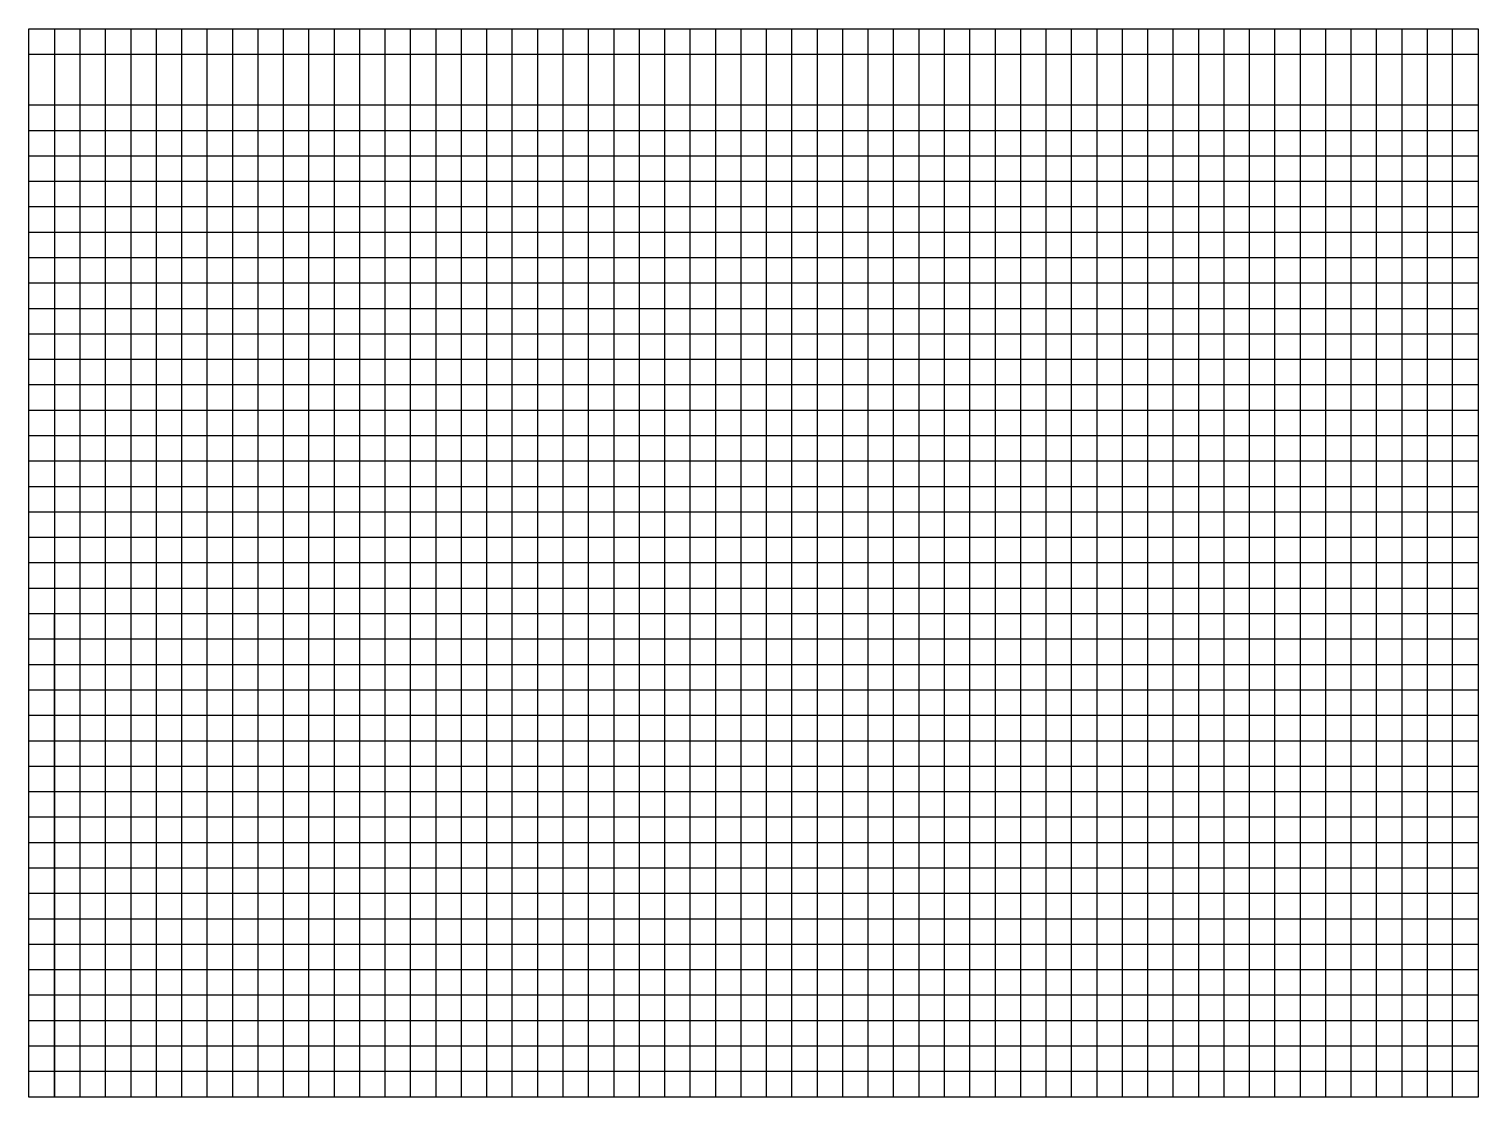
# Model space of a CAD drawing. Extents: x 2.2 to 30.7, y 0.5 to 21.5.
import ezdxf

# ---------------------------------------------------------------- set-up
doc = ezdxf.new("R2010")
doc.units = 0
doc.header["$LTSCALE"] = 0.01
doc.header["$MEASUREMENT"] = 0
doc.layers.get('0').update_dxf_attribs({"lineweight": 20})

msp = doc.modelspace()

# ---------------------------------------------------------------- linework, layer by layer
at = {"color": 0, "linetype": 'ByBlock', "lineweight": -2, "transparency": 16777216}
msp.add_lwpolyline([(30.75, 0.5), (2.25, 0.5), (2.25, 21.5), (30.75, 21.5)], close=True, dxfattribs=at)
for points in [[(2.75, 21.5), (2.75, 0.5)], [(3.25, 21.5), (3.25, 0.5)], [(3.75, 21.5), (3.75, 0.5)], [(4.25, 21.5), (4.25, 0.5)], [(4.75, 21.5), (4.75, 0.5)], [(5.25, 21.5), (5.25, 0.5)], [(5.75, 21.5), (5.75, 0.5)], [(6.25, 21.5), (6.25, 0.5)], [(6.75, 21.5), (6.75, 0.5)], [(7.25, 21.5), (7.25, 0.5)], [(7.75, 21.5), (7.75, 0.5)], [(8.25, 21.5), (8.25, 0.5)], [(8.75, 21.5), (8.75, 0.5)], [(9.25, 21.5), (9.25, 0.5)], [(9.75, 21.5), (9.75, 0.5)], [(10.25, 21.5), (10.25, 0.5)], [(10.75, 21.5), (10.75, 0.5)], [(11.25, 21.5), (11.25, 0.5)], [(11.75, 21.5), (11.75, 0.5)], [(12.25, 21.5), (12.25, 0.5)], [(12.75, 21.5), (12.75, 0.5)], [(13.25, 21.5), (13.25, 0.5)], [(13.75, 21.5), (13.75, 0.5)], [(14.25, 21.5), (14.25, 0.5)], [(14.75, 21.5), (14.75, 0.5)], [(15.25, 21.5), (15.25, 0.5)], [(15.75, 21.5), (15.75, 0.5)], [(16.25, 21.5), (16.25, 0.5)], [(16.75, 21.5), (16.75, 0.5)], [(17.25, 21.5), (17.25, 0.5)], [(17.75, 21.5), (17.75, 0.5)], [(18.25, 21.5), (18.25, 0.5)], [(18.75, 21.5), (18.75, 0.5)], [(19.25, 21.5), (19.25, 0.5)], [(19.75, 21.5), (19.75, 0.5)], [(20.25, 21.5), (20.25, 0.5)], [(20.75, 21.5), (20.75, 0.5)], [(21.25, 21.5), (21.25, 0.5)], [(21.75, 21.5), (21.75, 0.5)], [(22.25, 21.5), (22.25, 0.5)], [(22.75, 21.5), (22.75, 0.5)], [(23.25, 21.5), (23.25, 0.5)], [(23.75, 21.5), (23.75, 0.5)], [(24.25, 21.5), (24.25, 0.5)], [(24.75, 21.5), (24.75, 0.5)], [(25.25, 21.5), (25.25, 0.5)], [(25.75, 21.5), (25.75, 0.5)], [(26.25, 21.5), (26.25, 0.5)], [(26.75, 21.5), (26.75, 0.5)], [(27.25, 21.5), (27.25, 0.5)], [(27.75, 21.5), (27.75, 0.5)], [(28.25, 21.5), (28.25, 0.5)], [(28.75, 21.5), (28.75, 0.5)], [(29.25, 21.5), (29.25, 0.5)], [(29.75, 21.5), (29.75, 0.5)], [(30.25, 0.5), (30.25, 21.5)], [(30.75, 21), (2.25, 21)], [(30.75, 20), (2.25, 20)], [(30.75, 19.5), (2.25, 19.5)], [(30.75, 19), (2.25, 19)], [(30.75, 18.5), (2.25, 18.5)], [(30.75, 18), (2.25, 18)], [(30.75, 17.5), (2.25, 17.5)], [(30.75, 17), (2.25, 17)], [(30.75, 16.5), (2.25, 16.5)], [(30.75, 16), (2.25, 16)], [(30.75, 15.5), (2.25, 15.5)], [(30.75, 15), (2.25, 15)], [(30.75, 14.5), (2.25, 14.5)], [(30.75, 14), (2.25, 14)], [(30.75, 13.5), (2.25, 13.5)], [(30.75, 13), (2.25, 13)], [(30.75, 12.5), (2.25, 12.5)], [(30.75, 12), (2.25, 12)], [(30.75, 11.5), (2.25, 11.5)], [(30.75, 11), (2.25, 11)], [(30.75, 10.5), (2.25, 10.5)], [(30.75, 10), (2.25, 10)], [(2.75, 0.5), (2.75, 10)], [(30.75, 9.5), (2.25, 9.5)], [(30.75, 9), (2.25, 9)], [(30.75, 8.5), (2.25, 8.5)], [(30.75, 8), (2.25, 8)], [(30.75, 7.5), (2.25, 7.5)], [(30.75, 7), (2.25, 7)], [(30.75, 6.5), (2.25, 6.5)], [(30.75, 6), (2.25, 6)], [(30.75, 5.5), (2.25, 5.5)], [(30.75, 5), (2.25, 5)], [(30.75, 4.5), (2.25, 4.5)], [(30.75, 4), (2.25, 4)], [(30.75, 3.5), (2.25, 3.5)], [(30.75, 3), (2.25, 3)], [(30.75, 2.5), (2.25, 2.5)], [(30.75, 2), (2.25, 2)], [(30.75, 1.5), (2.25, 1.5)], [(30.75, 1), (2.25, 1)]]:
    msp.add_lwpolyline(points, dxfattribs=at)

doc.saveas('drawing.dxf')
